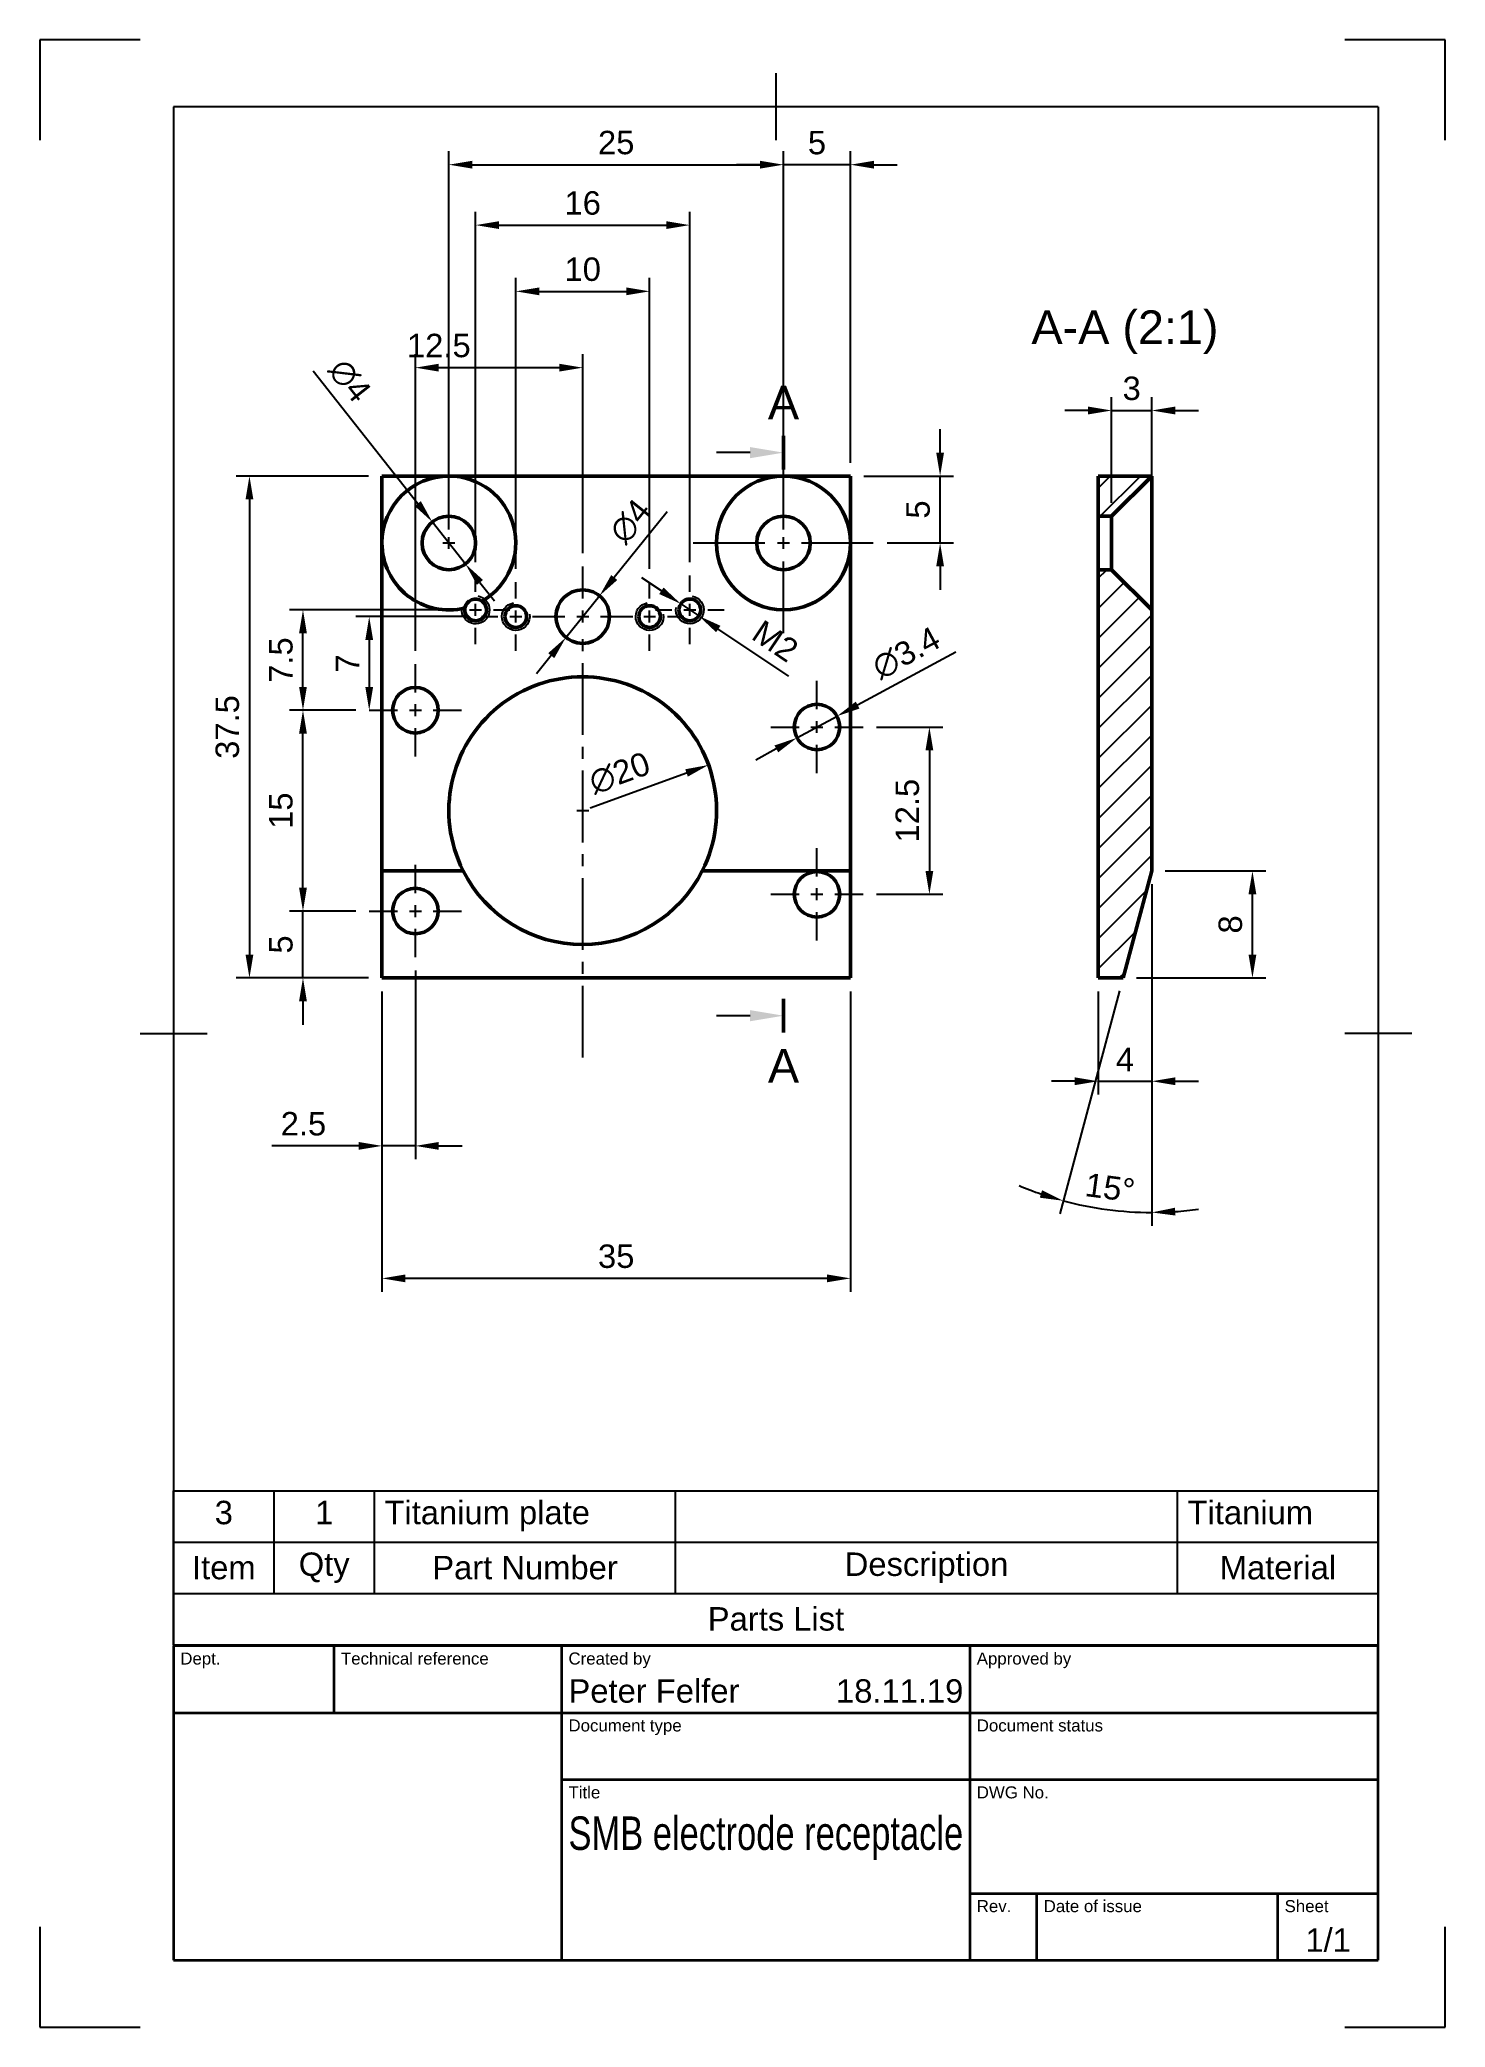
# Model space of a CAD drawing. Header units: millimetres. Extents: x 0 to 210, y 0 to 297.
import ezdxf
from ezdxf.enums import TextEntityAlignment as Align

# ---------------------------------------------------------------- set-up
doc = ezdxf.new("R2010")
doc.units = ezdxf.units.MM
doc.header["$LTSCALE"] = 0.75
doc.linetypes.add('CENTER2', pattern=[28.575, 19.05, -3.175, 3.175, -3.175])
for name, color, linetype, lineweight in [('Border', 7, 'Continuous', 25), ('FD_Dimensions', 7, 'Continuous', 25), ('Hatching', 7, 'Continuous', 25), ('Parts Lists', 7, 'Continuous', 25), ('Section Lines', 7, 'Continuous', 25), ('Smart Centers', 7, 'CENTER2', 25), ('TitleBlock', 7, 'Continuous', 35), ('View Labels', 7, 'Continuous', 25), ('Visible', 7, 'Continuous', 50), ('Visible Narrow', 7, 'Continuous', 25)]:
    doc.layers.add(name, color=color, linetype=linetype, lineweight=lineweight)
doc.styles.add('FusionTitle', font='')
doc.styles.get("Standard").update_dxf_attribs({"font": 'arial.ttf'})
doc.styles.get('FusionTitle').set_extended_font_data('Arial Unicode MS')
doc.dimstyles.new('Dim-ISO-25', dxfattribs={"dimtxt": 3.5, "dimasz": 3.5, "dimexe": 2, "dimexo": 2, "dimgap": 1.5, "dimtad": 1, "dimzin": 12, "dimdsep": 46, "dimtxsty": 'Standard', "dimcen": 0, "dimazin": 3, "dimtp": 0.1, "dimtm": 0.1, "dimtfac": 0.714, "dimtmove": 0, "dimatfit": 3, "dimfxl": 1, "dimtzin": 12, "dimarcsym": 0})

# ---------------------------------------------------------------- blocks, each defined once
blk = doc.blocks.new('ISO_A4(P)_SHEET')
at = {"layer": 'Border'}
for p, q in [((15, 297), (0, 297)), ((0, 297), (0, 282)), ((210, 297), (195, 297)), ((210, 282), (210, 297)), ((110, 292), (110, 282)), ((200, 287), (20, 287)), ((20, 287), (20, 10)), ((200, 287), (200, 10)), ((15, 148.5), (25, 148.5)), ((205, 148.5), (195, 148.5)), ((0, 15), (0, 0)), ((210, 0), (210, 15)), ((20, 10), (200, 10)), ((0, 0), (15, 0)), ((195, 0), (210, 0))]:
    blk.add_line(p, q, dxfattribs=at)
blk = doc.blocks.new('ISO_TITLEBLOCK')
at = {"layer": 'TitleBlock'}
for p, q in [((0, 47), (-180, 47)), ((-180, 47), (-180, 0)), ((-156, 37), (-156, 47)), ((-122, 0), (-122, 47)), ((-61, 0), (-61, 47)), ((0, 0), (0, 47)), ((-180, 37), (0, 37)), ((-122, 27), (0, 27)), ((-61, 10), (0, 10)), ((-51, 0), (-51, 10)), ((-15, 0), (-15, 10)), ((-180, 0), (0, 0))]:
    blk.add_line(p, q, dxfattribs=at)
at = {"layer": 'TitleBlock', "style": 'FusionTitle'}
for s, p in [('Dept.', (-179, 46)), ('Technical reference', (-155, 46)), ('Created by', (-121, 46)), ('Approved by', (-60, 46)), ('Document type', (-121, 36)), ('Document status', (-60, 36)), ('Title', (-121, 26)), ('DWG No.', (-60, 26)), ('Rev.', (-60, 9)), ('Date of issue', (-50, 9)), ('Sheet', (-14, 9))]:
    blk.add_text(s, height=1.8, dxfattribs=at).set_placement(p, align=Align.TOP_LEFT)
for tag, p, height in [('DEPT', (-179, 38.5), 3.5), ('TECHNICAL_REFERENCE', (-155, 38.5), 3.5), ('CREATED_BY', (-121, 38.5), 3.5), ('APPROVED_BY', (-60, 38.5), 3.5), ('DOCUMENT_TYPE', (-121, 28.5), 3.5), ('DOCUMENT_STATUS', (-60, 28.5), 3.5), ('TITLE_1', (-121, 16.5), 5), ('TITLE_2', (-121, 9), 5), ('TITLE_3', (-121, 1.5), 5), ('DATE_OF_ISSUE', (-50, 1.5), 3.5)]:
    blk.add_attdef(tag, p, '', height=height, dxfattribs=at)
for tag, p in [('CREATED_DATE', (-62, 38.5)), ('APPROVED_DATE', (-1, 38.5))]:
    blk.add_attdef(tag, text='', height=3.5, dxfattribs=at).set_placement(p, align=Align.RIGHT)
for tag, height, p in [('DRAWING_NUMBER', 5, (-30.5, 16.6)), ('REV', 3.5, (-56, 3.1)), ('SHEET', 3.5, (-7.5, 3.1))]:
    blk.add_attdef(tag, text='', height=height, dxfattribs=at).set_placement(p, align=Align.MIDDLE)
blk = doc.blocks.new('*U5')
at = {"layer": 'Smart Centers', "color": 0, "linetype": 'Continuous', "ltscale": 0.75, "transparency": 16777216}
for p, q in [((-0.892969, 0), (0.892969, 0)), ((0, -0.892969), (0, 0.892969))]:
    blk.add_line(p, q, dxfattribs=at)
blk = doc.blocks.new('*U6')
at = {"layer": 'Smart Centers', "color": 0, "ltscale": 0.75, "transparency": 16777216}
for p, q in [((0, 2.678906), (0, 6.9)), ((-6.9, 0), (-2.678906, 0)), ((2.678906, 0), (6.9, 0)), ((0, -6.9), (0, -2.678906))]:
    blk.add_line(p, q, dxfattribs=at)
at = {"layer": 'Smart Centers', "color": 0, "linetype": 'Continuous', "ltscale": 0.75, "transparency": 16777216}
for p, q in [((-0.892969, 0), (0.892969, 0)), ((0, -0.892969), (0, 0.892969))]:
    blk.add_line(p, q, dxfattribs=at)
blk = doc.blocks.new('*U7')
at = {"layer": 'Smart Centers', "color": 0, "ltscale": 0.75, "transparency": 16777216}
for p, q in [((0, 2.678906), (0, 6.9)), ((-6.9, 0), (-2.678906, 0)), ((2.678906, 0), (6.9, 0)), ((0, -6.9), (0, -2.678906))]:
    blk.add_line(p, q, dxfattribs=at)
at = {"layer": 'Smart Centers', "color": 0, "linetype": 'Continuous', "ltscale": 0.75, "transparency": 16777216}
for p, q in [((-0.892969, 0), (0.892969, 0)), ((0, -0.892969), (0, 0.892969))]:
    blk.add_line(p, q, dxfattribs=at)
blk = doc.blocks.new('*U8')
at = {"layer": 'Smart Centers', "color": 0, "ltscale": 0.75, "transparency": 16777216}
for p, q in [((0, 2.678906), (0, 6.9)), ((-6.9, 0), (-2.678906, 0)), ((2.678906, 0), (6.9, 0)), ((0, -6.9), (0, -2.678906))]:
    blk.add_line(p, q, dxfattribs=at)
at = {"layer": 'Smart Centers', "color": 0, "linetype": 'Continuous', "ltscale": 0.75, "transparency": 16777216}
for p, q in [((-0.892969, 0), (0.892969, 0)), ((0, -0.892969), (0, 0.892969))]:
    blk.add_line(p, q, dxfattribs=at)
blk = doc.blocks.new('*U9')
at = {"layer": 'Smart Centers', "color": 0, "ltscale": 0.75, "transparency": 16777216}
for p, q in [((0, 2.678906), (0, 6.9)), ((-6.9, 0), (-2.678906, 0)), ((2.678906, 0), (6.9, 0)), ((0, -6.9), (0, -2.678906))]:
    blk.add_line(p, q, dxfattribs=at)
at = {"layer": 'Smart Centers', "color": 0, "linetype": 'Continuous', "ltscale": 0.75, "transparency": 16777216}
for p, q in [((-0.892969, 0), (0.892969, 0)), ((0, -0.892969), (0, 0.892969))]:
    blk.add_line(p, q, dxfattribs=at)
blk = doc.blocks.new('*U10')
at = {"layer": 'Smart Centers', "color": 0, "ltscale": 0.75, "transparency": 16777216}
for p, q in [((0, 2.678906), (0, 13.5)), ((-13.5, 0), (-2.678906, 0)), ((2.678906, 0), (13.5, 0)), ((0, -13.5), (0, -2.678906))]:
    blk.add_line(p, q, dxfattribs=at)
at = {"layer": 'Smart Centers', "color": 0, "linetype": 'Continuous', "ltscale": 0.75, "transparency": 16777216}
for p, q in [((-0.892969, 0), (0.892969, 0)), ((0, -0.892969), (0, 0.892969))]:
    blk.add_line(p, q, dxfattribs=at)
blk = doc.blocks.new('*U11')
at = {"layer": 'Smart Centers', "color": 0, "linetype": 'Continuous', "ltscale": 0.75, "transparency": 16777216}
for p, q in [((-0.892969, 0), (0.892969, 0)), ((0, -0.892969), (0, 0.892969))]:
    blk.add_line(p, q, dxfattribs=at)
blk = doc.blocks.new('*U12')
at = {"layer": 'Smart Centers', "color": 0, "ltscale": 0.75, "transparency": 16777216}
for p, q in [((0, 2.678906), (0, 5.123)), ((-5.123, 0), (-2.678906, 0)), ((2.678906, 0), (5.123, 0)), ((0, -5.123), (0, -2.678906))]:
    blk.add_line(p, q, dxfattribs=at)
at = {"layer": 'Smart Centers', "color": 0, "linetype": 'Continuous', "ltscale": 0.75, "transparency": 16777216}
for p, q in [((-0.892969, 0), (0.892969, 0)), ((0, -0.892969), (0, 0.892969))]:
    blk.add_line(p, q, dxfattribs=at)
blk = doc.blocks.new('*U13')
at = {"layer": 'Smart Centers', "color": 0, "ltscale": 0.75, "transparency": 16777216}
for p, q in [((0, 2.678906), (0, 5.123)), ((-5.123, 0), (-2.678906, 0)), ((2.678906, 0), (5.123, 0)), ((0, -5.123), (0, -2.678906))]:
    blk.add_line(p, q, dxfattribs=at)
at = {"layer": 'Smart Centers', "color": 0, "linetype": 'Continuous', "ltscale": 0.75, "transparency": 16777216}
for p, q in [((-0.892969, 0), (0.892969, 0)), ((0, -0.892969), (0, 0.892969))]:
    blk.add_line(p, q, dxfattribs=at)
blk = doc.blocks.new('*U14')
at = {"layer": 'Smart Centers', "color": 0, "ltscale": 0.75, "transparency": 16777216}
for p, q in [((0, 2.678906), (0, 7.5)), ((-7.5, 0), (-2.678906, 0)), ((2.678906, 0), (7.5, 0)), ((0, -65.881984), (0, -2.678906))]:
    blk.add_line(p, q, dxfattribs=at)
at = {"layer": 'Smart Centers', "color": 0, "linetype": 'Continuous', "ltscale": 0.75, "transparency": 16777216}
for p, q in [((-0.892969, 0), (0.892969, 0)), ((0, -0.892969), (0, 0.892969))]:
    blk.add_line(p, q, dxfattribs=at)
blk = doc.blocks.new('*U15')
at = {"layer": 'Smart Centers', "color": 0, "ltscale": 0.75, "transparency": 16777216}
for p, q in [((0, 2.678906), (0, 5.123)), ((-5.123, 0), (-2.678906, 0)), ((2.678906, 0), (5.123, 0)), ((0, -5.123), (0, -2.678906))]:
    blk.add_line(p, q, dxfattribs=at)
at = {"layer": 'Smart Centers', "color": 0, "linetype": 'Continuous', "ltscale": 0.75, "transparency": 16777216}
for p, q in [((-0.892969, 0), (0.892969, 0)), ((0, -0.892969), (0, 0.892969))]:
    blk.add_line(p, q, dxfattribs=at)
blk = doc.blocks.new('*U16')
at = {"layer": 'Smart Centers', "color": 0, "ltscale": 0.75, "transparency": 16777216}
for p, q in [((0, 2.678906), (0, 5.123)), ((-5.123, 0), (-2.678906, 0)), ((2.678906, 0), (5.123, 0)), ((0, -5.123), (0, -2.678906))]:
    blk.add_line(p, q, dxfattribs=at)
at = {"layer": 'Smart Centers', "color": 0, "linetype": 'Continuous', "ltscale": 0.75, "transparency": 16777216}
for p, q in [((-0.892969, 0), (0.892969, 0)), ((0, -0.892969), (0, 0.892969))]:
    blk.add_line(p, q, dxfattribs=at)
blk = doc.blocks.new('*D42')
at = {"layer": 'Defpoints', "color": 0, "transparency": 16777216}
for p in [(166.147421, 241.599084), (160.147421, 225.800094), (166.147421, 221.800094)]:
    blk.add_point(p, dxfattribs=at)
at = {"layer": 'FD_Dimensions', "lineweight": -2, "transparency": 16777216}
for p, q in [((160.147421, 227.800094), (160.147421, 243.599084)), ((166.147421, 223.800094), (166.147421, 243.599084)), ((156.647421, 241.599084), (153.147421, 241.599084)), ((160.147421, 241.599084), (166.147421, 241.599084)), ((169.647421, 241.599084), (173.147421, 241.599084))]:
    blk.add_line(p, q, dxfattribs=at)
at = {"layer": 'FD_Dimensions', "transparency": 16777216}
for points in [[(156.647421, 242.182417), (156.647421, 241.015751), (160.147421, 241.599084)], [(169.647421, 242.182417), (169.647421, 241.015751), (166.147421, 241.599084)]]:
    blk.add_solid(points, dxfattribs=at)
at = {"layer": 'FD_Dimensions', "color": 0, "transparency": 16777216, "insert": (163.147421, 244.887283), "char_height": 3.5, "attachment_point": 5}
blk.add_mtext('3', dxfattribs=at)
blk = doc.blocks.new('*D43')
at = {"layer": 'Defpoints', "color": 0, "transparency": 16777216}
for p in [(166.147421, 172.800094), (158.147421, 156.800094), (166.147421, 141.364332)]:
    blk.add_point(p, dxfattribs=at)
at = {"layer": 'FD_Dimensions', "lineweight": -2, "transparency": 16777216}
for p, q in [((166.147421, 170.800094), (166.147421, 139.364332)), ((158.147421, 154.800094), (158.147421, 139.364332)), ((154.647421, 141.364332), (151.147421, 141.364332)), ((158.147421, 141.364332), (166.147421, 141.364332)), ((169.647421, 141.364332), (173.147421, 141.364332))]:
    blk.add_line(p, q, dxfattribs=at)
at = {"layer": 'FD_Dimensions', "transparency": 16777216}
for points in [[(154.647421, 141.947665), (154.647421, 140.780999), (158.147421, 141.364332)], [(169.647421, 141.947665), (169.647421, 140.780999), (166.147421, 141.364332)]]:
    blk.add_solid(points, dxfattribs=at)
at = {"layer": 'FD_Dimensions', "color": 0, "transparency": 16777216, "insert": (162.147421, 144.614332), "char_height": 3.5, "attachment_point": 5}
blk.add_mtext('4', dxfattribs=at)
blk = doc.blocks.new('*D44')
at = {"layer": 'Defpoints', "color": 0, "transparency": 16777216}
for p in [(166.147421, 211.800094), (166.147421, 172.800094), (166.147421, 172.800094), (161.860234, 156.800094), (157.284797, 122.537659)]:
    blk.add_point(p, dxfattribs=at)
at = {"layer": 'FD_Dimensions', "lineweight": -2, "transparency": 16777216}
for p, q in [((166.147421, 170.800094), (166.147421, 119.76228)), ((161.342596, 154.868243), (152.420224, 121.5695))]:
    blk.add_line(p, q, dxfattribs=at)
for start, end in [(247.140159, 251.07008), (255, 270), (273.92992, 277.859841)]:
    blk.add_arc((166.147421, 172.800094), 51.037814, start, end, dxfattribs=at)
at = {"layer": 'FD_Dimensions', "transparency": 16777216}
for points in [[(149.76038, 125.080554), (149.419962, 123.964657), (152.937863, 123.501352)], [(169.665364, 121.299299), (169.625361, 122.46528), (166.147421, 121.76228)]]:
    blk.add_solid(points, dxfattribs=at)
at = {"layer": 'FD_Dimensions', "color": 0, "transparency": 16777216, "insert": (159.91469, 125.4578), "char_height": 3.5, "attachment_point": 5, "rotation": 352.50001196}
blk.add_mtext('15°', dxfattribs=at)
blk = doc.blocks.new('*D45')
at = {"layer": 'Defpoints', "color": 0, "transparency": 16777216}
for p in [(166.147421, 172.800094), (181.191652, 172.800094), (161.860234, 156.800094)]:
    blk.add_point(p, dxfattribs=at)
at = {"layer": 'FD_Dimensions', "lineweight": -2, "transparency": 16777216}
for p, q in [((168.147421, 172.800094), (183.191652, 172.800094)), ((181.191652, 160.300094), (181.191652, 169.300094)), ((163.860234, 156.800094), (183.191652, 156.800094))]:
    blk.add_line(p, q, dxfattribs=at)
at = {"layer": 'FD_Dimensions', "transparency": 16777216}
for points in [[(180.608318, 169.300094), (181.774985, 169.300094), (181.191652, 172.800094)], [(180.608318, 160.300094), (181.774985, 160.300094), (181.191652, 156.800094)]]:
    blk.add_solid(points, dxfattribs=at)
at = {"layer": 'FD_Dimensions', "color": 0, "transparency": 16777216, "insert": (177.904646, 164.800094), "char_height": 3.5, "attachment_point": 5, "rotation": 90}
blk.add_mtext('8', dxfattribs=at)
blk = doc.blocks.new('*D46')
at = {"layer": 'Defpoints', "color": 0, "transparency": 16777216}
for p in [(51.127491, 156.800094), (121.127491, 156.800094), (51.127491, 111.907753)]:
    blk.add_point(p, dxfattribs=at)
at = {"layer": 'FD_Dimensions', "lineweight": -2, "transparency": 16777216}
for p, q in [((51.127491, 154.800094), (51.127491, 109.907753)), ((121.127491, 154.800094), (121.127491, 109.907753)), ((117.627491, 111.907753), (54.627491, 111.907753))]:
    blk.add_line(p, q, dxfattribs=at)
at = {"layer": 'FD_Dimensions', "transparency": 16777216}
for points in [[(54.627491, 112.491086), (54.627491, 111.32442), (51.127491, 111.907753)], [(117.627491, 112.491086), (117.627491, 111.32442), (121.127491, 111.907753)]]:
    blk.add_solid(points, dxfattribs=at)
at = {"layer": 'FD_Dimensions', "color": 0, "transparency": 16777216, "insert": (86.127491, 115.195952), "char_height": 3.5, "attachment_point": 5}
blk.add_mtext('35', dxfattribs=at)
blk = doc.blocks.new('*D47')
at = {"layer": 'Defpoints', "color": 0, "transparency": 16777216}
for p in [(51.127491, 231.800094), (31.328501, 156.800094), (51.127491, 156.800094)]:
    blk.add_point(p, dxfattribs=at)
at = {"layer": 'FD_Dimensions', "lineweight": -2, "transparency": 16777216}
for p, q in [((49.127491, 231.800094), (29.328501, 231.800094)), ((31.328501, 228.300094), (31.328501, 160.300094)), ((49.127491, 156.800094), (29.328501, 156.800094))]:
    blk.add_line(p, q, dxfattribs=at)
at = {"layer": 'FD_Dimensions', "transparency": 16777216}
for points in [[(30.745168, 228.300094), (31.911835, 228.300094), (31.328501, 231.800094)], [(30.745168, 160.300094), (31.911835, 160.300094), (31.328501, 156.800094)]]:
    blk.add_solid(points, dxfattribs=at)
at = {"layer": 'FD_Dimensions', "color": 0, "transparency": 16777216, "insert": (28.040302, 194.300094), "char_height": 3.5, "attachment_point": 5, "rotation": 90}
blk.add_mtext('37.5', dxfattribs=at)
blk = doc.blocks.new('*D48')
at = {"layer": 'Defpoints', "color": 0, "transparency": 16777216}
for p in [(39.327996, 196.800094), (49.227491, 196.800094), (49.227491, 166.800094)]:
    blk.add_point(p, dxfattribs=at)
at = {"layer": 'FD_Dimensions', "lineweight": -2, "transparency": 16777216}
for p, q in [((47.227491, 196.800094), (37.327996, 196.800094)), ((39.327996, 170.300094), (39.327996, 193.300094)), ((47.227491, 166.800094), (37.327996, 166.800094))]:
    blk.add_line(p, q, dxfattribs=at)
at = {"layer": 'FD_Dimensions', "transparency": 16777216}
for points in [[(38.744663, 193.300094), (39.91133, 193.300094), (39.327996, 196.800094)], [(38.744663, 170.300094), (39.91133, 170.300094), (39.327996, 166.800094)]]:
    blk.add_solid(points, dxfattribs=at)
at = {"layer": 'FD_Dimensions', "color": 0, "transparency": 16777216, "insert": (36.040991, 181.800094), "char_height": 3.5, "attachment_point": 5, "rotation": 90}
blk.add_mtext('15', dxfattribs=at)
blk = doc.blocks.new('*D49')
at = {"layer": 'Defpoints', "color": 0, "transparency": 16777216}
for p in [(123.027491, 194.300094), (123.027491, 169.300094), (132.926986, 169.300094)]:
    blk.add_point(p, dxfattribs=at)
at = {"layer": 'FD_Dimensions', "lineweight": -2, "transparency": 16777216}
for p, q in [((125.027491, 194.300094), (134.926986, 194.300094)), ((132.926986, 190.800094), (132.926986, 172.800094)), ((125.027491, 169.300094), (134.926986, 169.300094))]:
    blk.add_line(p, q, dxfattribs=at)
at = {"layer": 'FD_Dimensions', "transparency": 16777216}
for points in [[(132.343653, 190.800094), (133.510319, 190.800094), (132.926986, 194.300094)], [(132.343653, 172.800094), (133.510319, 172.800094), (132.926986, 169.300094)]]:
    blk.add_solid(points, dxfattribs=at)
at = {"layer": 'FD_Dimensions', "color": 0, "transparency": 16777216, "insert": (129.639981, 181.800094), "char_height": 3.5, "attachment_point": 5, "rotation": 90}
blk.add_mtext('12.5', dxfattribs=at)
blk = doc.blocks.new('*D50')
at = {"layer": 'Defpoints', "color": 0, "transparency": 16777216}
for p in [(99.925808, 188.628217), (62.329174, 174.971971)]:
    blk.add_point(p, dxfattribs=at)
at = {"layer": 'FD_Dimensions', "lineweight": -2, "transparency": 16777216}
blk.add_line((82.246286, 182.206475), (96.636103, 187.433296), dxfattribs=at)
at = {"layer": 'FD_Dimensions', "transparency": 16777216}
blk.add_solid([(96.436949, 187.98158), (96.835257, 186.885012), (99.925808, 188.628217)], dxfattribs=at)
at = {"layer": 'FD_Dimensions', "color": 0, "transparency": 16777216, "insert": (86.640719, 187.403937), "char_height": 3.5, "attachment_point": 5, "rotation": 19.96255686}
blk.add_mtext('∅20', dxfattribs=at)
blk = doc.blocks.new('*D51')
at = {"layer": 'Defpoints', "color": 0, "transparency": 16777216}
for p in [(119.119943, 195.914168), (113.135039, 192.686021)]:
    blk.add_point(p, dxfattribs=at)
at = {"layer": 'FD_Dimensions', "lineweight": -2, "transparency": 16777216}
for p, q in [((136.868488, 205.487407), (122.200408, 197.575714)), ((113.135039, 192.686021), (119.119943, 195.914168)), ((110.054575, 191.024474), (106.97411, 189.362928))]:
    blk.add_line(p, q, dxfattribs=at)
at = {"layer": 'FD_Dimensions', "transparency": 16777216}
for points in [[(121.923483, 198.089125), (122.477332, 197.062303), (119.119943, 195.914168)], [(109.77765, 191.537885), (110.331499, 190.511064), (113.135039, 192.686021)]]:
    blk.add_solid(points, dxfattribs=at)
at = {"layer": 'FD_Dimensions', "color": 0, "transparency": 16777216, "insert": (129.467779, 205.341487), "char_height": 3.5, "attachment_point": 5, "rotation": 28.34157926}
blk.add_mtext('∅3.4', dxfattribs=at)
blk = doc.blocks.new('*D52')
at = {"layer": 'Defpoints', "color": 0, "transparency": 16777216}
for p in [(58.650635, 224.940984), (63.604347, 218.659205)]:
    blk.add_point(p, dxfattribs=at)
at = {"layer": 'FD_Dimensions', "color": 0, "lineweight": -2, "transparency": 16777216}
for p, q in [((40.84077, 247.525592), (56.483387, 227.689262)), ((63.604347, 218.659205), (58.650635, 224.940984)), ((65.771596, 215.910927), (67.938844, 213.162648))]:
    blk.add_line(p, q, dxfattribs=at)
at = {"layer": 'FD_Dimensions', "color": 0, "transparency": 16777216}
for points in [[(56.941433, 228.05047), (56.02534, 227.328054), (58.650635, 224.940984)], [(66.229642, 216.272135), (65.313549, 215.549719), (63.604347, 218.659205)]]:
    blk.add_solid(points, dxfattribs=at)
at = {"layer": 'FD_Dimensions', "color": 0, "transparency": 16777216, "insert": (46.312369, 246.053515), "char_height": 3.5, "attachment_point": 5, "rotation": 308.25876906}
blk.add_mtext('∅4', dxfattribs=at)
blk = doc.blocks.new('*D53')
at = {"layer": 'Defpoints', "color": 0, "transparency": 16777216}
for p in [(83.637978, 213.914168), (78.617004, 207.68602)]:
    blk.add_point(p, dxfattribs=at)
at = {"layer": 'FD_Dimensions', "lineweight": -2, "transparency": 16777216}
for p, q in [((93.735152, 226.438969), (85.834654, 216.638983)), ((78.617004, 207.68602), (83.637978, 213.914168)), ((76.420329, 204.961206), (74.223653, 202.236391))]:
    blk.add_line(p, q, dxfattribs=at)
at = {"layer": 'FD_Dimensions', "transparency": 16777216}
for points in [[(85.380518, 217.005095), (86.28879, 216.27287), (83.637978, 213.914168)], [(75.966193, 205.327318), (76.874464, 204.595093), (78.617004, 207.68602)]]:
    blk.add_solid(points, dxfattribs=at)
at = {"layer": 'FD_Dimensions', "color": 0, "transparency": 16777216, "insert": (88.248041, 225.025814), "char_height": 3.5, "attachment_point": 5, "rotation": 51.12509684}
blk.add_mtext('∅4', dxfattribs=at)
blk = doc.blocks.new('*D54')
at = {"layer": 'Defpoints', "color": 0, "transparency": 16777216}
for p in [(95.779898, 212.704595), (98.475084, 210.895593)]:
    blk.add_point(p, dxfattribs=at)
at = {"layer": 'FD_Dimensions', "lineweight": -2, "transparency": 16777216}
for p, q in [((92.873814, 214.655153), (89.967729, 216.60571)), ((95.779898, 212.704595), (98.475084, 210.895593)), ((111.902485, 201.883152), (101.381168, 208.945036))]:
    blk.add_line(p, q, dxfattribs=at)
at = {"layer": 'FD_Dimensions', "transparency": 16777216}
for points in [[(93.198907, 215.1395), (92.548721, 214.170805), (95.779898, 212.704595)], [(101.706261, 209.429383), (101.056076, 208.460688), (98.475084, 210.895593)]]:
    blk.add_solid(points, dxfattribs=at)
at = {"layer": 'FD_Dimensions', "color": 0, "transparency": 16777216, "insert": (109.910092, 207.143269), "char_height": 3.5, "attachment_point": 5, "rotation": 326.13058649}
blk.add_mtext('M2', dxfattribs=at)
blk = doc.blocks.new('*D55')
at = {"layer": 'Defpoints', "color": 0, "transparency": 16777216}
for p in [(91.127491, 259.401323), (71.127491, 215.923094), (91.127491, 215.923094)]:
    blk.add_point(p, dxfattribs=at)
at = {"layer": 'FD_Dimensions', "color": 0, "lineweight": -2, "transparency": 16777216}
for p, q in [((71.127491, 217.923094), (71.127491, 261.401323)), ((91.127491, 217.923094), (91.127491, 261.401323)), ((74.627491, 259.401323), (87.627491, 259.401323))]:
    blk.add_line(p, q, dxfattribs=at)
at = {"layer": 'FD_Dimensions', "color": 0, "transparency": 16777216}
for points in [[(74.627491, 259.984657), (74.627491, 258.81799), (71.127491, 259.401323)], [(87.627491, 259.984657), (87.627491, 258.81799), (91.127491, 259.401323)]]:
    blk.add_solid(points, dxfattribs=at)
at = {"layer": 'FD_Dimensions', "color": 0, "transparency": 16777216, "insert": (81.127491, 262.688329), "char_height": 3.5, "attachment_point": 5}
blk.add_mtext('10', dxfattribs=at)
blk = doc.blocks.new('*D56')
at = {"layer": 'Defpoints', "color": 0, "transparency": 16777216}
for p in [(97.127491, 269.300818), (65.127491, 216.923094), (97.127491, 216.923094)]:
    blk.add_point(p, dxfattribs=at)
at = {"layer": 'FD_Dimensions', "color": 0, "lineweight": -2, "transparency": 16777216}
for p, q in [((65.127491, 218.923094), (65.127491, 271.300818)), ((97.127491, 218.923094), (97.127491, 271.300818)), ((68.627491, 269.300818), (93.627491, 269.300818))]:
    blk.add_line(p, q, dxfattribs=at)
at = {"layer": 'FD_Dimensions', "color": 0, "transparency": 16777216}
for points in [[(68.627491, 269.884152), (68.627491, 268.717485), (65.127491, 269.300818)], [(93.627491, 269.884152), (93.627491, 268.717485), (97.127491, 269.300818)]]:
    blk.add_solid(points, dxfattribs=at)
at = {"layer": 'FD_Dimensions', "color": 0, "transparency": 16777216, "insert": (81.127491, 272.587824), "char_height": 3.5, "attachment_point": 5}
blk.add_mtext('16', dxfattribs=at)
blk = doc.blocks.new('*D57')
at = {"layer": 'Defpoints', "color": 0, "transparency": 16777216}
for p in [(39.327996, 211.800094), (65.127491, 211.800094), (49.227491, 196.800094)]:
    blk.add_point(p, dxfattribs=at)
at = {"layer": 'FD_Dimensions', "lineweight": -2, "transparency": 16777216}
for p, q in [((63.127491, 211.800094), (37.327996, 211.800094)), ((39.327996, 200.300094), (39.327996, 208.300094)), ((47.227491, 196.800094), (37.327996, 196.800094))]:
    blk.add_line(p, q, dxfattribs=at)
at = {"layer": 'FD_Dimensions', "transparency": 16777216}
for points in [[(38.744663, 208.300094), (39.91133, 208.300094), (39.327996, 211.800094)], [(38.744663, 200.300094), (39.91133, 200.300094), (39.327996, 196.800094)]]:
    blk.add_solid(points, dxfattribs=at)
at = {"layer": 'FD_Dimensions', "color": 0, "transparency": 16777216, "insert": (36.048153, 204.300094), "char_height": 3.5, "attachment_point": 5, "rotation": 90}
blk.add_mtext('7.5', dxfattribs=at)
blk = doc.blocks.new('*D58')
at = {"layer": 'Defpoints', "color": 0, "transparency": 16777216}
for p in [(66.004491, 210.800094), (49.227491, 196.800094), (49.227491, 196.800094)]:
    blk.add_point(p, dxfattribs=at)
at = {"layer": 'FD_Dimensions', "lineweight": -2, "transparency": 16777216}
for p, q in [((64.004491, 210.800094), (47.227491, 210.800094)), ((49.227491, 207.300094), (49.227491, 200.300094))]:
    blk.add_line(p, q, dxfattribs=at)
at = {"layer": 'FD_Dimensions', "transparency": 16777216}
for points in [[(48.644158, 207.300094), (49.810824, 207.300094), (49.227491, 210.800094)], [(48.644158, 200.300094), (49.810824, 200.300094), (49.227491, 196.800094)]]:
    blk.add_solid(points, dxfattribs=at)
at = {"layer": 'FD_Dimensions', "color": 0, "transparency": 16777216, "insert": (45.977491, 203.800094), "char_height": 3.5, "attachment_point": 5, "rotation": 90}
blk.add_mtext('7', dxfattribs=at)
blk = doc.blocks.new('*D59')
at = {"layer": 'Defpoints', "color": 0, "transparency": 16777216}
for p in [(81.127491, 247.998579), (81.127491, 218.300094), (56.127491, 203.700094)]:
    blk.add_point(p, dxfattribs=at)
at = {"layer": 'FD_Dimensions', "color": 0, "lineweight": -2, "transparency": 16777216}
for p, q in [((56.127491, 205.700094), (56.127491, 249.998579)), ((81.127491, 220.300094), (81.127491, 249.998579)), ((59.627491, 247.998579), (77.627491, 247.998579))]:
    blk.add_line(p, q, dxfattribs=at)
at = {"layer": 'FD_Dimensions', "color": 0, "transparency": 16777216}
for points in [[(59.627491, 248.581912), (59.627491, 247.415246), (56.127491, 247.998579)], [(77.627491, 248.581912), (77.627491, 247.415246), (81.127491, 247.998579)]]:
    blk.add_solid(points, dxfattribs=at)
at = {"layer": 'FD_Dimensions', "color": 0, "transparency": 16777216, "insert": (59.627491, 251.285584), "char_height": 3.5, "attachment_point": 5}
blk.add_mtext('12.5', dxfattribs=at)
blk = doc.blocks.new('*D60')
at = {"layer": 'Defpoints', "color": 0, "transparency": 16777216}
for p in [(121.127491, 231.800094), (134.526986, 231.800094), (124.627491, 221.800094)]:
    blk.add_point(p, dxfattribs=at)
at = {"layer": 'FD_Dimensions', "lineweight": -2, "transparency": 16777216}
for p, q in [((134.526986, 235.300094), (134.526986, 238.800094)), ((123.127491, 231.800094), (136.526986, 231.800094)), ((134.526986, 221.800094), (134.526986, 231.800094)), ((126.627491, 221.800094), (136.526986, 221.800094)), ((134.526986, 218.300094), (134.526986, 214.800094))]:
    blk.add_line(p, q, dxfattribs=at)
at = {"layer": 'FD_Dimensions', "transparency": 16777216}
for points in [[(133.943653, 235.300094), (135.110319, 235.300094), (134.526986, 231.800094)], [(133.943653, 218.300094), (135.110319, 218.300094), (134.526986, 221.800094)]]:
    blk.add_solid(points, dxfattribs=at)
at = {"layer": 'FD_Dimensions', "color": 0, "transparency": 16777216, "insert": (131.247143, 226.800094), "char_height": 3.5, "attachment_point": 5, "rotation": 90}
blk.add_mtext('5', dxfattribs=at)
blk = doc.blocks.new('*D61')
at = {"layer": 'Defpoints', "color": 0, "transparency": 16777216}
for p in [(111.127491, 278.33039), (61.127491, 221.800094), (111.127491, 221.800094)]:
    blk.add_point(p, dxfattribs=at)
at = {"layer": 'FD_Dimensions', "lineweight": -2, "transparency": 16777216}
for p, q in [((61.127491, 223.800094), (61.127491, 280.33039)), ((111.127491, 223.800094), (111.127491, 280.33039)), ((64.627491, 278.33039), (107.627491, 278.33039))]:
    blk.add_line(p, q, dxfattribs=at)
at = {"layer": 'FD_Dimensions', "transparency": 16777216}
for points in [[(64.627491, 278.913723), (64.627491, 277.747056), (61.127491, 278.33039)], [(107.627491, 278.913723), (107.627491, 277.747056), (111.127491, 278.33039)]]:
    blk.add_solid(points, dxfattribs=at)
at = {"layer": 'FD_Dimensions', "color": 0, "transparency": 16777216, "insert": (86.127491, 281.617395), "char_height": 3.5, "attachment_point": 5}
blk.add_mtext('25', dxfattribs=at)
blk = doc.blocks.new('*D62')
at = {"layer": 'Defpoints', "color": 0, "transparency": 16777216}
for p in [(111.127491, 278.33039), (111.127491, 231.800094), (121.127491, 231.800094)]:
    blk.add_point(p, dxfattribs=at)
at = {"layer": 'FD_Dimensions', "lineweight": -2, "transparency": 16777216}
for p, q in [((111.127491, 233.800094), (111.127491, 280.33039)), ((121.127491, 233.800094), (121.127491, 280.33039)), ((107.627491, 278.33039), (104.127491, 278.33039)), ((121.127491, 278.33039), (111.127491, 278.33039)), ((124.627491, 278.33039), (128.127491, 278.33039))]:
    blk.add_line(p, q, dxfattribs=at)
at = {"layer": 'FD_Dimensions', "transparency": 16777216}
for points in [[(107.627491, 278.913723), (107.627491, 277.747056), (111.127491, 278.33039)], [(124.627491, 278.913723), (124.627491, 277.747056), (121.127491, 278.33039)]]:
    blk.add_solid(points, dxfattribs=at)
at = {"layer": 'FD_Dimensions', "color": 0, "transparency": 16777216, "insert": (116.127491, 281.610233), "char_height": 3.5, "attachment_point": 5}
blk.add_mtext('5', dxfattribs=at)
blk = doc.blocks.new('*D63')
at = {"layer": 'Defpoints', "color": 0, "transparency": 16777216}
for p in [(39.327996, 166.800094), (49.227491, 166.800094), (51.127491, 156.800094)]:
    blk.add_point(p, dxfattribs=at)
at = {"layer": 'FD_Dimensions', "lineweight": -2, "transparency": 16777216}
for p, q in [((39.327996, 170.300094), (39.327996, 173.800094)), ((47.227491, 166.800094), (37.327996, 166.800094)), ((39.327996, 156.800094), (39.327996, 166.800094)), ((49.127491, 156.800094), (37.327996, 156.800094)), ((39.327996, 153.300094), (39.327996, 149.800094))]:
    blk.add_line(p, q, dxfattribs=at)
at = {"layer": 'FD_Dimensions', "transparency": 16777216}
for points in [[(38.744663, 170.300094), (39.91133, 170.300094), (39.327996, 166.800094)], [(38.744663, 153.300094), (39.91133, 153.300094), (39.327996, 156.800094)]]:
    blk.add_solid(points, dxfattribs=at)
at = {"layer": 'FD_Dimensions', "color": 0, "transparency": 16777216, "insert": (36.048153, 161.800094), "char_height": 3.5, "attachment_point": 5, "rotation": 90}
blk.add_mtext('5', dxfattribs=at)
blk = doc.blocks.new('*T39')
at = {"layer": 'Parts Lists', "color": 0, "linetype": 'ByBlock', "lineweight": -2, "transparency": 16777216}
for p, q in [((0, 23), (180, 23)), ((0, 0), (0, 23)), ((15, 7.666667), (15, 23)), ((30, 7.666667), (30, 23)), ((75, 7.666667), (75, 23)), ((150, 7.666667), (150, 23)), ((180, 0), (180, 23)), ((0, 15.333333), (180, 15.333333)), ((0, 7.666667), (180, 7.666667)), ((0, 0), (180, 0))]:
    blk.add_line(p, q, dxfattribs=at)
at = {"layer": 'Parts Lists', "color": 0, "transparency": 16777216, "char_height": 3.5}
for s, insert, width, attachment_point in [('3', (7.5, 21.5), 12, 2), ('1', (22.5, 21.5), 12, 2), ('Titanium plate', (31.5, 21.5), 42, 1), ('Titanium', (151.5, 21.5), 27, 1), ('Item', (7.5, 11.5), 12, 5), ('Qty', (22.5, 11.5), 12, 5), ('Part Number', (52.5, 11.5), 42, 5), ('Description', (112.5, 11.5), 72, 5), ('Material', (165, 11.5), 27, 5), ('Parts List', (90, 3.833333), 177, 5)]:
    blk.add_mtext(s, dxfattribs=dict(at, insert=insert, width=width, attachment_point=attachment_point))
blk = doc.blocks.new('*D64')
at = {"layer": 'Defpoints', "color": 0, "transparency": 16777216}
for p in [(56.127491, 159.900094), (51.127491, 156.800094), (51.127491, 131.706743)]:
    blk.add_point(p, dxfattribs=at)
at = {"layer": 'FD_Dimensions', "lineweight": -2, "transparency": 16777216}
for p, q in [((56.127491, 157.900094), (56.127491, 129.706743)), ((51.127491, 154.800094), (51.127491, 129.706743)), ((47.627491, 131.706743), (34.669442, 131.706743)), ((56.127491, 131.706743), (51.127491, 131.706743)), ((59.627491, 131.706743), (63.127491, 131.706743))]:
    blk.add_line(p, q, dxfattribs=at)
at = {"layer": 'FD_Dimensions', "transparency": 16777216}
for points in [[(47.627491, 132.290076), (47.627491, 131.123409), (51.127491, 131.706743)], [(59.627491, 132.290076), (59.627491, 131.123409), (56.127491, 131.706743)]]:
    blk.add_solid(points, dxfattribs=at)
at = {"layer": 'FD_Dimensions', "color": 0, "transparency": 16777216, "insert": (39.398467, 134.993748), "char_height": 3.5, "attachment_point": 5}
blk.add_mtext('2.5', dxfattribs=at)

msp = doc.modelspace()

# ---------------------------------------------------------------- hatches: boundary and pattern name
at = {"layer": 'Hatching'}
h = msp.add_hatch(dxfattribs=at)
h.set_pattern_fill('ANSI31', color=256, style=0)
h.paths.add_polyline_path([(166.147, 172.8), (166.147, 211.8), (160.147, 217.8), (158.147, 217.8), (158.147, 156.8), (161.86, 156.8)], flags=0)
h.paths.add_polyline_path([(160.147, 225.8), (166.147, 231.8), (158.147, 231.8), (158.147, 225.8)], flags=0)

# ---------------------------------------------------------------- linework, layer by layer
at = {"layer": 'Section Lines', "lineweight": 50}
for p, q in [((111.127, 237.8), (111.127, 232.8)), ((111.127, 148.661), (111.127, 153.661))]:
    msp.add_line(p, q, dxfattribs=at)
at = {"layer": 'Section Lines'}
for p, q in [((106.127, 235.3), (101.127, 235.3)), ((106.127, 151.161), (101.127, 151.161))]:
    msp.add_line(p, q, dxfattribs=at)
for points in [[(106.127, 236.133), (111.127, 235.3), (106.127, 234.467)], [(106.127, 151.994), (111.127, 151.161), (106.127, 150.328)]]:
    msp.add_solid(points, dxfattribs=at)
at = {"layer": 'Visible', "extrusion": (-1e-16, -1, 0)}
for p, q in [((51.127, 231.8), (61.127, 231.8)), ((51.127, 221.8), (51.127, 231.8)), ((61.127, 231.8), (111.127, 231.8)), ((111.127, 231.8), (121.127, 231.8)), ((121.127, 231.8), (121.127, 221.8)), ((166.147, 231.8), (158.147, 231.8)), ((158.147, 231.8), (158.147, 225.8)), ((160.147, 225.8), (166.147, 231.8)), ((166.147, 231.8), (166.147, 221.8)), ((158.147, 225.8), (160.147, 225.8)), ((158.147, 217.8), (158.147, 225.8)), ((160.147, 225.8), (160.147, 217.8)), ((51.127, 172.8), (51.127, 221.8)), ((121.127, 221.8), (121.127, 172.8)), ((166.147, 221.8), (166.147, 211.8)), ((160.147, 217.8), (158.147, 217.8)), ((158.147, 217.8), (158.147, 156.8)), ((166.147, 211.8), (160.147, 217.8)), ((166.147, 172.8), (166.147, 211.8)), ((63.267, 172.8), (51.127, 172.8)), ((51.127, 156.8), (51.127, 172.8)), ((121.127, 172.8), (98.988, 172.8)), ((121.127, 172.8), (121.127, 156.8)), ((161.86, 156.8), (166.147, 172.8)), ((121.127, 156.8), (51.127, 156.8)), ((158.147, 156.8), (161.86, 156.8))]:
    msp.add_line(p, q, dxfattribs=at)
at = {"layer": 'Visible', "extrusion": (0, 0, -1)}
for centre, radius in [((-61.127, 221.8), 4), ((-111.127, 221.8), 4), ((-81.127, 210.8), 4), ((-71.127, 210.8), 1.623), ((-91.127, 210.8), 1.623), ((-97.127, 211.8), 1.623), ((-56.127, 196.8), 3.4), ((-116.127, 194.3), 3.4), ((-116.127, 169.3), 3.4), ((-56.127, 166.8), 3.4)]:
    msp.add_circle(centre, radius, dxfattribs=at)
for centre, radius, start, end in [((-61.127, 221.8), 10, 0, 90), ((-61.127, 221.8), 10, 90, 240.30557), ((-111.127, 221.8), 10, 180, 90), ((-111.127, 221.8), 10, 90, 180), ((-61.127, 221.8), 10, 256.09161, 0), ((-65.127, 211.8), 1.623, 125.98985, 10.40733), ((-81.127, 181.8), 20, 333.25632, 206.74368)]:
    msp.add_arc(centre, radius, start, end, dxfattribs=at)
at = {"layer": 'Visible'}
for centre, radius, start, end in [((65.127, 211.8), 1.623, 54.01015, 169.59267), ((81.127, 181.8), 20, 206.74368, 333.25632)]:
    msp.add_arc(centre, radius, start, end, dxfattribs=at)
at = {"layer": 'Visible Narrow'}
msp.add_arc((65.127, 211.8), 2.074, 48.8292, 80, dxfattribs=at)
at = {"layer": 'Visible Narrow', "extrusion": (0, 0, -1)}
for centre, start, end in [((-97.127, 211.8), 100, 10), ((-65.127, 211.8), 131.1708, 5.22638), ((-71.127, 210.8), 170, 80), ((-91.127, 210.8), 170, 80)]:
    msp.add_arc(centre, 2.074, start, end, dxfattribs=at)
at = {"layer": 'Visible Narrow'}
msp.add_open_spline([(63.062, 211.989), (63.067, 212.046), (63.075, 212.103), (63.085, 212.16)], degree=3, dxfattribs=at)

# ---------------------------------------------------------------- block references
msp.add_blockref('*T39', (20, 57.168))
at = {"layer": 'Border'}
msp.add_blockref('ISO_A4(P)_SHEET', (0, 0), dxfattribs=at)
at = {"layer": 'Smart Centers', "ltscale": 0.75}
for name, p in [('*U10', (111.127, 221.8)), ('*U11', (61.127, 221.8)), ('*U12', (65.127, 211.8)), ('*U14', (81.127, 210.8)), ('*U16', (97.127, 211.8)), ('*U13', (71.127, 210.8)), ('*U15', (91.127, 210.8)), ('*U7', (56.127, 196.8)), ('*U8', (116.127, 194.3)), ('*U5', (81.127, 181.8)), ('*U9', (116.127, 169.3)), ('*U6', (56.127, 166.8))]:
    msp.add_blockref(name, p, dxfattribs=at)
at = {"layer": 'TitleBlock'}
ref = msp.add_blockref('ISO_TITLEBLOCK', (200, 10), dxfattribs=at)
ref.add_attrib('CREATED_DATE', '18.11.19', dxfattribs={"height": 3.5, "style": 'FusionTitle'}).set_placement((138, 48.5), align=Align.RIGHT)
ref.add_attrib('SHEET', '1/1', dxfattribs={"height": 3.5, "style": 'FusionTitle'}).set_placement((192.5, 13.1), align=Align.MIDDLE)
ref.add_attrib('TITLE_1', 'SMB electrode receptacle', (79, 26.5), dxfattribs={"height": 5, "style": 'FusionTitle', "width": 0.73747})
ref.add_attrib('CREATED_BY', 'Peter Felfer', (79, 48.5), dxfattribs={"height": 3.5, "style": 'FusionTitle'})

# ---------------------------------------------------------------- texts
at = {"layer": 'Section Lines', "char_height": 5, "attachment_point": 5}
for insert in [(111.127, 242.8), (111.127, 143.661)]:
    msp.add_mtext('A', dxfattribs=dict(at, insert=insert))
at = {"layer": 'View Labels', "insert": (162.147, 250.05), "char_height": 5, "width": 30.21487, "attachment_point": 8}
msp.add_mtext('A-A (2:1)', dxfattribs=at)

# ---------------------------------------------------------------- dimensions: what is measured, and where the dimension line sits
at = {"layer": 'FD_Dimensions'}
for p1, p2, distance, override, picture, middle in [((61.127, 221.8), (111.127, 221.8), 56.53, {"dimlfac": 0.5, "dimclrd": 256, "dimclre": 256}, '*D61', (86.127, 281.617)), ((121.127, 231.8), (111.127, 231.8), -46.53, {"dimlfac": 0.5, "dimclrd": 256, "dimclre": 256}, '*D62', (116.127, 281.61)), ((65.127, 216.923), (97.127, 216.923), 52.378, {"dimlfac": 0.5}, '*D56', (81.127, 272.588)), ((71.127, 215.923), (91.127, 215.923), 43.478, {"dimlfac": 0.5}, '*D55', (81.127, 262.688)), ((51.127, 231.8), (51.127, 156.8), -19.799, {"dimlfac": 0.5, "dimclrd": 256, "dimclre": 256}, '*D47', (28.04, 194.3)), ((49.227, 166.8), (49.227, 196.8), 9.899, {"dimlfac": 0.5, "dimclrd": 256, "dimclre": 256}, '*D48', (36.041, 181.8)), ((123.027, 194.3), (123.027, 169.3), 9.899, {"dimlfac": 0.5, "dimclrd": 256, "dimclre": 256}, '*D49', (129.64, 181.8)), ((121.127, 156.8), (51.127, 156.8), 44.892, {"dimlfac": 0.5, "dimclrd": 256, "dimclre": 256}, '*D46', (86.127, 115.196))]:
    dim = msp.add_aligned_dim(p1=p1, p2=p2, distance=distance, dimstyle='Dim-ISO-25', override=override, dxfattribs=at)
    dim.commit()
    dim.dimension.update_dxf_attribs({"geometry": picture, "text_midpoint": middle})
dim = msp.add_linear_dim(base=(81.127, 247.999), p1=(56.127, 203.7), p2=(81.127, 218.3), dimstyle='Dim-ISO-25', override={"dimlfac": 0.5}, dxfattribs=at)
dim.commit()
dim.dimension.update_dxf_attribs({"geometry": '*D59', "text_midpoint": (59.627, 247.999), "dimtype": 160})
for p1, p2, override, picture, middle in [((63.604, 218.659), (58.651, 224.941), {"dimlfac": 0.5}, '*D52', (43.654, 243.958)), ((62.329, 174.972), (99.926, 188.628), {"dimlfac": 0.5, "dimse1": 1, "dimclrd": 256, "dimclre": 256}, '*D50', (87.796, 184.222))]:
    dim = msp.add_diameter_dim_2p(p1=p1, p2=p2, dimstyle='Dim-ISO-25', override=override, dxfattribs=at)
    dim.commit()
    dim.dimension.update_dxf_attribs({"geometry": picture, "text_midpoint": middle, "dimtype": 163})
for base, p1, p2, picture, middle in [((166.147, 241.599), (160.147, 225.8), (166.147, 221.8), '*D42', (163.147, 244.887)), ((166.147, 141.364), (158.147, 156.8), (166.147, 172.8), '*D43', (162.147, 144.614)), ((51.127, 131.707), (56.127, 159.9), (51.127, 156.8), '*D64', (39.398, 134.994))]:
    dim = msp.add_linear_dim(base=base, p1=p1, p2=p2, dimstyle='Dim-ISO-25', override={"dimlfac": 0.5, "dimclrd": 256, "dimclre": 256}, dxfattribs=at)
    dim.commit()
    dim.dimension.update_dxf_attribs({"geometry": picture, "text_midpoint": middle})
for base, p1, p2, angle, picture, middle in [((134.527, 231.8), (124.627, 221.8), (121.127, 231.8), 90, '*D60', (131.247, 226.8)), ((39.328, 211.8), (49.227, 196.8), (65.127, 211.8), 90, '*D57', (36.048, 204.3)), ((49.227, 196.8), (66.004, 210.8), (49.227, 196.8), 90, '*D58', (45.977, 203.8)), ((39.328, 166.8), (51.127, 156.8), (49.227, 166.8), 270, '*D63', (36.048, 161.8)), ((181.192, 172.8), (161.86, 156.8), (166.147, 172.8), 90, '*D45', (177.905, 164.8))]:
    dim = msp.add_linear_dim(base=base, p1=p1, p2=p2, angle=angle, dimstyle='Dim-ISO-25', override={"dimlfac": 0.5, "dimclrd": 256, "dimclre": 256}, dxfattribs=at)
    dim.commit()
    dim.dimension.update_dxf_attribs({"geometry": picture, "text_midpoint": middle})
for p1, p2, picture, middle in [((78.617, 207.686), (83.638, 213.914), '*D53', (88.248, 225.026)), ((113.135, 192.686), (119.12, 195.914), '*D51', (129.468, 205.341))]:
    dim = msp.add_diameter_dim_2p(p1=p1, p2=p2, dimstyle='Dim-ISO-25', override={"dimlfac": 0.5, "dimclrd": 256, "dimclre": 256}, dxfattribs=at)
    dim.commit()
    dim.dimension.update_dxf_attribs({"geometry": picture, "text_midpoint": middle})
dim = msp.add_diameter_dim_2p(p1=(95.78, 212.705), p2=(98.475, 210.896), text='M2', dimstyle='Dim-ISO-25', override={"dimlfac": 0.5, "dimclrd": 256, "dimclre": 256}, dxfattribs=at)
dim.commit()
dim.dimension.update_dxf_attribs({"geometry": '*D54', "text_midpoint": (109.91, 207.143)})
dim = msp.add_angular_dim_2l(base=(157.285, 122.538), line1=((166.147, 172.8), (166.147, 211.8)), line2=((161.86, 156.8), (166.147, 172.8)), dimstyle='Dim-ISO-25', override={"dimlfac": 0.5, "dimpost": '', "dimclrd": 256, "dimclre": 256}, dxfattribs=at)
dim.commit()
dim.dimension.update_dxf_attribs({"geometry": '*D44', "text_midpoint": (159.915, 125.458)})

doc.saveas('drawing.dxf')
